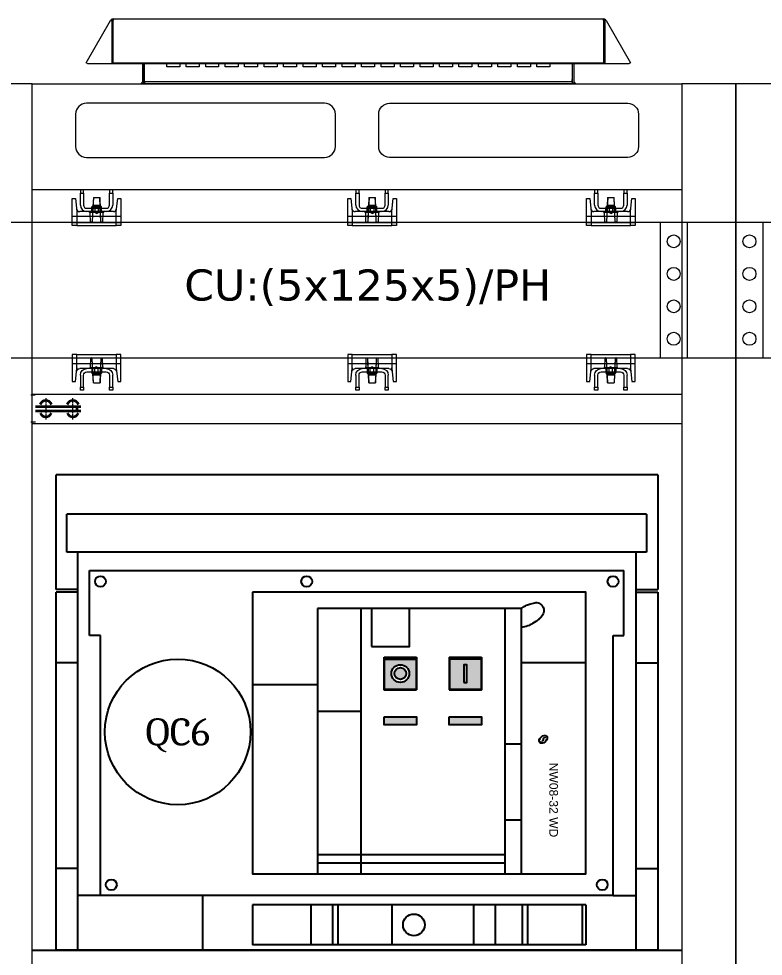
# Model space of a CAD drawing. Header units: millimetres. Extents: x -116965 to 323937, y 291661 to 566926.
# Drawn here: x -37400 to -36713, y 347546 to 348412 of the extents above; entities that cross this region are included whole.
import ezdxf
from ezdxf.enums import TextEntityAlignment as Align

# ---------------------------------------------------------------- set-up
doc = ezdxf.new("R2010")
doc.units = ezdxf.units.MM
doc.linetypes.add('CHAIN', pattern=[0.3543, 0.2362, -0.0295, 0.0591, -0.0295])
doc.layers.get('0').update_dxf_attribs({"lineweight": 18})
doc.layers.add('ALPHA', color=255, linetype='Continuous')
doc.layers.add('C00-00-00', color=7, linetype='Continuous')
for name, color, linetype, lineweight in [('Centerline(Schneider)', 7, 'Continuous', 18), ('hw_Auxiliary', 2, 'Continuous', 13), ('Visible (ISO)', 7, 'Continuous', 50), ('Visible Edges(Schneider)', 7, 'Continuous', 35)]:
    doc.layers.add(name, color=color, linetype=linetype, lineweight=lineweight)
doc.styles.add('hwTech', font='Cambria.ttf')
doc.styles.add('ROMANS', font='')
doc.styles.get("Standard").update_dxf_attribs({"font": 'arial.ttf'})
doc.styles.get('ROMANS').set_extended_font_data('.VnArial')

# ---------------------------------------------------------------- blocks, each defined once
blk = doc.blocks.new('QQQ')
at = {"color": 1, "lineweight": -3, "ltscale": 5}
blk.add_circle((59732.56, 361340.9), 67.25, dxfattribs=at)
at = {"color": 6, "lineweight": -3, "ltscale": 5, "style": 'hwTech'}
blk.add_attdef('Q5A.1', text='', height=25, dxfattribs=at).set_placement((59732.56, 361340.9), align=Align.MIDDLE_CENTER)
blk = doc.blocks.new('*U1443')
for points in [[(0, 2200), (0, 0), (50, 0), (50, 2200)], [(50, 2102), (50, 2200), (650, 2200), (650, 2102)], [(650, 2200), (650, 0), (700, 0), (700, 2200)]]:
    blk.add_lwpolyline(points, close=True)
at = {"layer": 'hw_Auxiliary'}
for points in [[(100, 2132), (320, 2132, 0.414214), (330, 2142), (330, 2172, 0.414214), (320, 2182), (100, 2182, 0.414214), (90, 2172), (90, 2142, 0.414214)], [(600, 2132), (380, 2132, -0.414214), (370, 2142), (370, 2172, -0.414214), (380, 2182), (600, 2182, -0.414214), (610, 2172), (610, 2142, -0.414214)]]:
    blk.add_lwpolyline(points, format="xyb", close=True, dxfattribs=at)
blk = doc.blocks.new('*U1771')
h = blk.add_hatch(color=254)
edge = h.paths.add_edge_path()
edge.add_spline(control_points=[(5.56, 1.78), (5.58, 1.82), (5.59, 1.87), (5.62, 1.95), (5.64, 2), (5.65, 2.04)], knot_values=[-0.183546, -0.183546, -0.183546, -0.183546, -0.091771, -0.091771, 0, 0, 0, 0], degree=3, periodic=0)
edge.add_line((5.65, 2.04), (5.27, 2.04))
edge.add_ellipse((6.4, 1.52), major_axis=(1.3, 1.25), ratio=0.66219, start_angle=104.5761, end_angle=114.7583)
edge.add_line((5.1, 1.78), (5.56, 1.78))
edge = h.paths.add_edge_path()
edge.add_spline(control_points=[(5.44, 1.27), (5.46, 1.32), (5.47, 1.36), (5.5, 1.45), (5.52, 1.49), (5.53, 1.53)], knot_values=[-0.183098, -0.183098, -0.183098, -0.183098, -0.091547, -0.091547, 0, 0, 0, 0], degree=3, periodic=0)
edge.add_line((5.53, 1.53), (4.99, 1.53))
edge.add_ellipse((6.4, 1.52), major_axis=(1.3, 1.25), ratio=0.66219, start_angle=124.0962, end_angle=133.9588)
edge.add_line((4.9, 1.27), (5.44, 1.27))
edge = h.paths.add_edge_path()
edge.add_spline(control_points=[(6.75, 1.18), (6.78, 1.32), (6.82, 1.45), (6.89, 1.72), (6.92, 1.85), (6.96, 1.98)], knot_values=[-0.551644, -0.551644, -0.551644, -0.551644, -0.275816, -0.275816, 0, 0, 0, 0], degree=3, periodic=0)
edge.add_spline(control_points=[(6.96, 1.98), (6.96, 1.99), (6.96, 1.99), (6.97, 2.01), (6.97, 2.01), (6.97, 2.01)], knot_values=[-0.018517, -0.018517, -0.018517, -0.018517, -0.010545, -0.010545, 0, 0, 0, 0], degree=3, periodic=0)
edge.add_spline(control_points=[(6.97, 2.01), (6.98, 2.02), (6.98, 2.03), (7, 2.03), (7.01, 2.04), (7.03, 2.04), (7.04, 2.04), (7.05, 2.04)], knot_values=[-0.027221, -0.027221, -0.027221, -0.027221, -0.014514, -0.014514, -0.00734, -0.00734, 0, 0, 0, 0], degree=3, periodic=0)
edge.add_line((7.05, 2.04), (7.44, 2.04))
edge.add_spline(control_points=[(7.44, 2.04), (7.45, 2.1), (7.46, 2.17), (7.49, 2.29), (7.5, 2.36), (7.52, 2.42)], knot_values=[-0.257765, -0.257765, -0.257765, -0.257765, -0.128882, -0.128882, 0, 0, 0, 0], degree=3, periodic=0)
edge.add_line((7.52, 2.42), (6.88, 2.42))
edge.add_spline(control_points=[(6.88, 2.42), (6.76, 2.42), (6.65, 2.4), (6.42, 2.3), (6.33, 2.24), (6.21, 2.11), (6.17, 2.06), (6.13, 1.97), (6.11, 1.94), (6.09, 1.88), (6.09, 1.86), (6.08, 1.83)], knot_values=[-0.86466, -0.86466, -0.86466, -0.86466, -0.632414, -0.632414, -0.431586, -0.431586, -0.283006, -0.283006, -0.174285, -0.174285, 0, 0, 0, 0], degree=3, periodic=0)
edge.add_spline(control_points=[(6.08, 1.83), (6.05, 1.71), (6.02, 1.59), (5.97, 1.36), (5.94, 1.24), (5.91, 1.13)], knot_values=[-0.479158, -0.479158, -0.479158, -0.479158, -0.239583, -0.239583, 0, 0, 0, 0], degree=3, periodic=0)
edge.add_spline(control_points=[(5.91, 1.13), (5.91, 1.12), (5.91, 1.11), (5.9, 1.09), (5.89, 1.08), (5.89, 1.08)], knot_values=[-0.028568, -0.028568, -0.028568, -0.028568, -0.012798, -0.012798, 0, 0, 0, 0], degree=3, periodic=0)
edge.add_spline(control_points=[(5.89, 1.08), (5.88, 1.07), (5.87, 1.05), (5.83, 1.04), (5.83, 1.04), (5.8, 1.03), (5.79, 1.03), (5.79, 1.03)], knot_values=[-0.058564, -0.058564, -0.058564, -0.058564, -0.027343, -0.027343, -0.015539, -0.015539, 0, 0, 0, 0], degree=3, periodic=0)
edge.add_line((5.79, 1.03), (5.39, 1.03))
edge.add_spline(control_points=[(5.39, 1.03), (5.37, 0.96), (5.35, 0.89), (5.31, 0.76), (5.3, 0.69), (5.28, 0.62)], knot_values=[-0.283689, -0.283689, -0.283689, -0.283689, -0.141847, -0.141847, 0, 0, 0, 0], degree=3, periodic=0)
edge.add_line((5.28, 0.62), (5.9, 0.62))
edge.add_spline(control_points=[(5.9, 0.62), (6.07, 0.62), (6.2, 0.65), (6.42, 0.75), (6.52, 0.82), (6.63, 0.94), (6.67, 0.98), (6.73, 1.09), (6.74, 1.14), (6.75, 1.18)], knot_values=[-1.143628, -1.143628, -1.143628, -1.143628, -0.811486, -0.811486, -0.496541, -0.496541, -0.30491, -0.30491, 0, 0, 0, 0], degree=3, periodic=0)
edge = h.paths.add_edge_path()
edge.add_ellipse((6.4, 1.52), major_axis=(1.3, 1.25), ratio=0.66219, start_angle=306, end_angle=315.8697)
edge.add_line((7.91, 1.81), (7.26, 1.81))
edge.add_spline(control_points=[(7.26, 1.81), (7.25, 1.77), (7.24, 1.72), (7.22, 1.64), (7.2, 1.59), (7.19, 1.55)], knot_values=[-0.178881, -0.178881, -0.178881, -0.178881, -0.089455, -0.089455, 0, 0, 0, 0], degree=3, periodic=0)
edge.add_line((7.19, 1.55), (7.83, 1.55))
edge = h.paths.add_edge_path()
edge.add_spline(control_points=[(7.13, 1.3), (7.12, 1.26), (7.11, 1.22), (7.08, 1.13), (7.07, 1.09), (7.06, 1.04)], knot_values=[-0.179952, -0.179952, -0.179952, -0.179952, -0.089977, -0.089977, 0, 0, 0, 0], degree=3, periodic=0)
edge.add_line((7.06, 1.04), (7.56, 1.04))
edge.add_ellipse((6.4, 1.52), major_axis=(1.3, 1.25), ratio=0.66219, start_angle=286.5797, end_angle=296.6533)
edge.add_line((7.72, 1.3), (7.13, 1.3))
at = {"color": 102}
blk.add_ellipse((6.4, 1.52), major_axis=(1.3, 1.25), ratio=0.66219, dxfattribs=at)
blk = doc.blocks.new('*U1454')
h = blk.add_hatch(color=1)
h.dxf.hatch_style = 1
h.paths.add_polyline_path([(217.66, 104.57, 0.414214), (217.32, 104.91), (188.68, 104.91, 0.414214), (188.34, 104.57), (188.34, 75.93, 0.414214), (188.68, 75.59), (217.32, 75.59, 0.414214), (217.66, 75.93)])
h.paths.add_polyline_path([(211.18, 90.25, -1), (194.82, 90.25, -1)], flags=16)
h.paths.add_polyline_path([(208.45, 90.25, -1), (197.54, 90.25, -1)], flags=0)
h.paths.add_polyline_path([(197.54, 90.25, 1), (208.45, 90.25, 1)], flags=0)
h = blk.add_hatch(color=5)
h.dxf.hatch_style = 1
h.paths.add_polyline_path([(277.66, 104.57, 0.414214), (277.32, 104.91), (248.68, 104.91, 0.414214), (248.34, 104.57), (248.34, 75.93, 0.414214), (248.68, 75.59), (277.32, 75.59, 0.414214), (277.66, 75.93)])
h.paths.add_polyline_path([(261.64, 98.43), (264.36, 98.43), (264.36, 82.07), (261.64, 82.07)], flags=16)
h = blk.add_hatch(color=1)
h.dxf.hatch_style = 1
h.paths.add_polyline_path([(208.45, 90.25, 1), (197.54, 90.25, 1)])
for color, points in [(3, [(188, 50.25), (218, 50.25), (218, 42.75), (188, 42.75)]), (2, [(248, 50.25), (278, 50.25), (278, 42.75), (248, 42.75)])]:
    blk.add_hatch(color=color).paths.add_polyline_path(points)
at = {"color": 0}
for p, q in [((188, 75.25), (188, 105.25)), ((188, 105.25), (218, 105.25)), ((188.34, 75.93), (188.34, 104.57)), ((217.32, 104.91), (188.68, 104.91)), ((248, 105.25), (278, 105.25)), ((248.68, 104.91), (277.32, 104.91))]:
    blk.add_line(p, q, dxfattribs=at)
at = {"color": 7}
for p, q in [((217.66, 104.57), (217.66, 75.93)), ((218, 105.25), (218, 75.25)), ((248, 105.25), (248, 75.25)), ((248.34, 104.57), (248.34, 75.93)), ((218, 75.25), (188, 75.25)), ((217.32, 75.59), (188.68, 75.59)), ((278, 75.25), (248, 75.25)), ((277.32, 75.59), (248.68, 75.59))]:
    blk.add_line(p, q, dxfattribs=at)
blk.add_lwpolyline([(261.64, 82.07), (264.36, 82.07), (264.36, 98.43), (261.64, 98.43)], close=True, dxfattribs=at)
at = {"color": 0}
for points in [[(188, 50.25), (218, 50.25), (218, 42.75), (188, 42.75)], [(248, 50.25), (278, 50.25), (278, 42.75), (248, 42.75)]]:
    blk.add_lwpolyline(points, close=True, dxfattribs=at)
at = {"color": 7}
blk.add_circle((203, 90.25), 8.18, dxfattribs=at)
at = {"color": 1}
blk.add_circle((203, 90.25), 5.45, dxfattribs=at)
at = {"color": 0}
for centre, start, end in [((188.68, 104.57), 90, 180), ((217.32, 104.57), 0, 90), ((248.68, 104.57), 90, 180), ((188.68, 75.93), 180, 270)]:
    blk.add_arc(centre, 0.341, start, end, dxfattribs=at)
at = {"color": 7}
for centre, start, end in [((217.32, 75.93), 270, 0), ((248.68, 75.93), 180, 270)]:
    blk.add_arc(centre, 0.341, start, end, dxfattribs=at)
at = {"layer": 'ALPHA', "color": 253}
for p, q in [((441, 273.75), (-115, 273.75)), ((-115, 167.75), (-115, 273.75)), ((441, 273.75), (441, 167.75)), ((-95, -165.25), (-95, 202.25)), ((420.5, 202.25), (420.5, -165.25)), ((-84, 185.25), (409.5, 185.25)), ((-84, 125.25), (-84, 185.25)), ((409.5, 125.25), (409.5, 185.25)), ((-95, 167.75), (-115, 167.75)), ((-115, -165.25), (-115, 165.25)), ((-95, 165.25), (-115, 165.25)), ((420.5, 167.75), (441, 167.75)), ((420.5, 165.25), (441, 165.25)), ((441, 165.25), (441, -165.25)), ((-79, 125.25), (-84, 125.25)), ((-74, 125.25), (-79, 125.25)), ((-74, -114.75), (-74, 125.25)), ((399.5, -114.75), (399.5, 125.25)), ((399.5, 125.25), (404.5, 125.25)), ((404.5, 125.25), (409.5, 125.25)), ((-74, -114.75), (-95, -114.75)), ((20.5, -165.25), (20.5, -114.75)), ((399.5, -114.75), (420.5, -114.75)), ((441, -165.25), (-115, -165.25))]:
    blk.add_line(p, q, dxfattribs=at)
at = {"layer": 'ALPHA', "color": 254}
for p, q in [((430.5, 237.25), (-105, 237.25)), ((-105, 202.25), (-105, 237.25)), ((430.5, 237.25), (430.5, 202.25)), ((430.5, 202.25), (-105, 202.25)), ((218, 105.25), (218, 75.25)), ((248, 105.25), (248, 75.25)), ((-95, 100.25), (-115, 100.25)), ((420.5, 100.25), (441, 100.25)), ((188, 75.25), (218, 75.25)), ((248, 75.25), (278, 75.25)), ((-95, -89.75), (-115, -89.75)), ((420.5, -89.75), (441, -89.75))]:
    blk.add_line(p, q, dxfattribs=at)
at = {"layer": 'ALPHA', "color": 4}
for p, q in [((126.5, 150.25), (126.5, -94.75)), ((314.5, 150.25), (126.5, 150.25)), ((166.5, 150.25), (166.5, -94.75)), ((299.5, 150.25), (299.5, -94.75)), ((314.5, 150.25), (314.5, -94.75)), ((374.5, 100.25), (314.5, 100.25)), ((66.5, 80.25), (126.5, 80.25)), ((166.5, 55.25), (126.5, 55.25)), ((299.5, 25.25), (314.5, 25.25)), ((299.5, -44.75), (314.5, -44.75)), ((299.5, -77.25), (126.5, -77.25)), ((299.5, -84.75), (126.5, -84.75)), ((374.5, -123.25), (66.5, -123.25)), ((66.5, -123.25), (66.5, -160.25)), ((120.5, -160.25), (120.5, -123.25)), ((140.5, -160.25), (140.5, -123.25)), ((145.5, -160.25), (145.5, -123.25)), ((195.5, -160.25), (195.5, -123.25)), ((270.5, -123.25), (270.5, -160.25)), ((290.5, -123.25), (290.5, -160.25)), ((315.5, -123.25), (315.5, -160.25)), ((320.5, -123.25), (320.5, -160.25)), ((371, -123.25), (371, -160.25)), ((374.5, -123.25), (374.5, -160.25)), ((374.5, -160.25), (66.5, -160.25))]:
    blk.add_line(p, q, dxfattribs=at)
at = {"layer": 'ALPHA', "color": 0}
for p, q in [((188, 105.25), (188, 75.25)), ((188, 105.25), (218, 105.25)), ((248, 105.25), (278, 105.25)), ((278, 105.25), (278, 75.25))]:
    blk.add_line(p, q, dxfattribs=at)
at = {"layer": 'ALPHA', "color": 4}
for points in [[(66.5, 165.25), (66.5, -94.75), (374.5, -94.75), (374.5, 165.25)], [(176.5, 115.25), (211.5, 115.25), (211.5, 150.25), (176.5, 150.25)]]:
    blk.add_lwpolyline(points, close=True, dxfattribs=at)
blk.add_lwpolyline([(314.5, 150.25, -0.038619), (318.55, 152.78, -0.045493), (322.29, 154.32, -0.024228), (327.16, 155.56, -0.058648), (329.23, 155.74, -0.123358), (331.5, 155.09, -0.092807), (333.86, 153.07, -0.116657), (335.43, 149.8, -0.128186), (335.29, 146.49, -0.049971), (334.29, 144.11, -0.055894), (332.97, 142.22, -0.051937), (330.95, 140.35, -0.020219), (325.14, 136.34, -0.056224), (320.84, 134.27, -0.040931), (314.5, 132.61)], format="xyb", dxfattribs=at)
at = {"layer": 'ALPHA', "color": 7}
for points in [[(218, 75.25), (188, 75.25), (188, 103.58), (218, 103.58)], [(248, 75.25), (278, 75.25), (278, 103.58), (248, 103.58)]]:
    blk.add_lwpolyline(points, close=True, dxfattribs=at)
at = {"layer": 'ALPHA', "color": 253}
blk.add_lwpolyline([(399.5, -114.75), (-74, -114.75)], dxfattribs=at)
at = {"layer": 'ALPHA', "color": 254}
for centre in [(-74, 175.25), (116.5, 175.25), (399.5, 175.25), (-64, -104.75), (389.5, -104.75)]:
    blk.add_circle(centre, 5, dxfattribs=at)
at = {"layer": 'ALPHA', "color": 4}
blk.add_circle((215.5, -141.75), 10, dxfattribs=at)
at = {"color": 7, "xscale": 2.430000000000291, "yscale": 2.430000000000291, "zscale": 2.430000000000291}
blk.add_blockref('*U1771', (319.49, 25.81), dxfattribs=at)
at = {"layer": 'ALPHA', "color": 254, "style": 'ROMANS', "flags": 8}
blk.add_attdef('TYPE2', (340.62, 7.98), '', height=8, rotation=270, dxfattribs=at)
blk = doc.blocks.new('ban le blokset')
for p, q in [((11, 2), (5, 2)), ((5, -2), (11, -2))]:
    blk.add_line(p, q)
at = {"layer": 'Centerline(Schneider)', "linetype": 'CHAIN', "ltscale": 7.55611}
for p, q in [((35.82, 12.5), (31.67, 12.5)), ((35.99, -12.5), (31.78, -12.5))]:
    blk.add_line(p, q, dxfattribs=at)
at = {"layer": 'Centerline(Schneider)', "linetype": 'CHAIN', "ltscale": 21.168501}
for p, q in [((45.5, 9.82), (45.5, -9.82)), ((70.5, -9.82), (70.5, 9.82))]:
    blk.add_line(p, q, dxfattribs=at)
at = {"layer": 'Visible Edges(Schneider)'}
for p, q in [((11, 9.2), (5, 9.2)), ((36, 2), (78, 2)), ((74.5, -2), (74.5, 2)), ((36, -2), (78, -2)), ((11, -9.2), (5, -9.2))]:
    blk.add_line(p, q, dxfattribs=at)
for centre, start, end in [((45.5, 1.97), 21.12202, 158.87798), ((70.5, 1.97), 21.12202, 158.87798), ((45.5, -1.97), 201.12202, 338.87798), ((70.5, -1.97), 201.12202, 338.87798)]:
    blk.add_arc(centre, 5.63, start, end, dxfattribs=at)
blk = doc.blocks.new('*U1599')
blk.add_lwpolyline([(0, 2200), (0, 0), (50, 0), (50, 2200)], close=True)
blk = doc.blocks.new('*U1650')
at = {"color": 1}
for p, q in [((60470.91, 339394.88), (59815.91, 339394.88)), ((60470.91, 339394.88), (59815.91, 339394.88)), ((59815.91, 339394.88), (59815.91, 339269.88)), ((60470.91, 339394.88), (60470.91, 339269.88)), ((59815.91, 339269.88), (60470.91, 339269.88))]:
    blk.add_line(p, q, dxfattribs=at)
for centre in [(59828.41, 339377.38), (60458.41, 339377.38), (59828.41, 339347.38), (60458.41, 339347.38), (59828.41, 339317.38), (60458.41, 339317.38), (59828.41, 339287.38), (60458.41, 339287.38)]:
    blk.add_circle(centre, 6, dxfattribs=at)
blk = doc.blocks.new('555')
at = {"lineweight": 5}
for p, q in [((-12, 33), (-15, 33)), ((-15, 33), (-15, 30)), ((-15, 30), (-12, 30)), ((-15, 19), (-15, 30)), ((-12, 30), (-12, 33)), ((-12, 30), (-12, 19)), ((-2.71, 26), (-3.96, 3.71)), ((-3, 26), (-3.36, 17.7)), ((-3, 26), (3, 26)), ((3, 26), (3.19, 26)), ((3.36, 17.7), (3, 26)), ((3.97, 3.72), (3.19, 26)), ((15, 33), (12, 33)), ((12, 33), (12, 30)), ((12, 30), (15, 30)), ((12, 19), (12, 30)), ((15, 30), (15, 33)), ((15, 30), (15, 19)), ((-22.5, 25), (-19.5, 25)), ((-22.5, 0), (-22.5, 25)), ((-19.5, 25), (-18.24, 13)), ((-2.9, 18.75), (-4.4, 17.25)), ((-3.36, 17.7), (-3.43, 16.2)), ((3.36, 17.7), (-3.36, 17.7)), ((-2.9, 18.75), (0, 18.75)), ((-1.6, 18.75), (-1.6, 13)), ((0, 18.75), (2.9, 18.75)), ((1.6, 18.75), (1.6, 13)), ((2.9, 18.75), (4.4, 17.25)), ((3.48, 17.7), (3.36, 17.7)), ((3.43, 16.2), (3.36, 17.7)), ((18.24, 13), (19.5, 25)), ((19.5, 25), (22.5, 25)), ((22.5, 25), (22.5, 0)), ((-18.24, 13), (-18.24, 13)), ((-18.24, 13), (-18.24, 0)), ((-17.74, 13), (-18.24, 13)), ((-9, 13), (-15.54, 13)), ((-9, 16), (9, 16)), ((9, 13), (-9, 13)), ((-6, 13), (-6, 12.25)), ((0, 12.25), (-6, 12.25)), ((-5.61, 3.72), (-5.86, 11.07)), ((-4.5, 13), (-4.5, 16)), ((-4.4, 13), (-4.4, 17.25)), ((0, 17.25), (-4.4, 17.25)), ((-4.15, 13), (-4.15, 16)), ((-3.43, 16.2), (-3.97, 3.72)), ((3.43, 16.2), (-3.43, 16.2)), ((0, 11.29), (-1.6, 12.25)), ((4.4, 17.25), (0, 17.25)), ((0, 11.29), (1.6, 12.25)), ((6, 12.25), (0, 12.25)), ((3.43, 16.2), (3.54, 16.2)), ((3.97, 3.72), (3.43, 16.2)), ((4.15, 13), (4.15, 16)), ((4.4, 13), (4.4, 17.25)), ((4.5, 13), (4.5, 16)), ((5.86, 11.07), (5.61, 3.72)), ((6, 13), (6, 12.25)), ((15.54, 13), (9, 13)), ((18.24, 13), (17.74, 13)), ((18.24, 0), (18.24, 13)), ((18.24, 13), (18.24, 13)), ((22.5, 8.5), (-22.5, 8.5)), ((-22.5, 3), (-4.86, 3)), ((-18.24, 0), (-22.5, 0)), ((-18.24, 0), (-17.74, 0)), ((-17.74, 0), (17.74, 0)), ((-4.72, 3), (-4.86, 3)), ((-4.72, 3), (4.72, 3)), ((4.86, 3), (4.72, 3)), ((4.86, 3), (22.5, 3)), ((17.74, 0), (18.24, 0)), ((22.5, 0), (18.24, 0))]:
    blk.add_line(p, q, dxfattribs=at)
for centre, radius, start, end in [((-9, 19), 6, 180, 270), ((-9, 19), 3, 180, 270), ((9, 19), 3, 270, 0), ((9, 19), 6, 270, 0), ((-15.54, 16), 3, 186, 270), ((-7.86, 11), 2, 2, 90), ((7.86, 11), 2, 90, 178), ((15.54, 16), 3, 270, 354), ((-4.86, 3.75), 0.75, 182, 270), ((-4.72, 3.75), 0.75, 270, 357.51045), ((-4.71, 3.75), 0.75, 270, 356.78293), ((4.72, 3.75), 0.75, 182.01384, 270), ((4.72, 3.75), 0.75, 182.48955, 270), ((4.86, 3.75), 0.75, 270, 358)]:
    blk.add_arc(centre, radius, start, end, dxfattribs=at)
blk = doc.blocks.new('*U1647')
at = {"color": 1}
for p, q in [((59910.91, 339394.88), (59815.91, 339394.88)), ((59910.91, 339394.88), (59815.91, 339394.88)), ((59815.91, 339394.88), (59815.91, 339269.88)), ((59910.91, 339394.88), (59910.91, 339269.88)), ((59815.91, 339269.88), (59910.91, 339269.88))]:
    blk.add_line(p, q, dxfattribs=at)
for centre in [(59828.41, 339377.38), (59898.41, 339377.38), (59828.41, 339347.38), (59898.41, 339347.38), (59828.41, 339317.38), (59898.41, 339317.38), (59828.41, 339287.38), (59898.41, 339287.38)]:
    blk.add_circle(centre, 6, dxfattribs=at)
blk = doc.blocks.new('*U1671')
at = {"color": 1}
for p, q in [((60670.91, 339394.88), (59615.91, 339394.88)), ((60670.91, 339394.88), (59615.91, 339394.88)), ((59615.91, 339394.88), (59615.91, 339269.88)), ((60670.91, 339394.88), (60670.91, 339269.88)), ((59615.91, 339269.88), (60670.91, 339269.88))]:
    blk.add_line(p, q, dxfattribs=at)
for centre in [(59628.41, 339377.38), (60658.41, 339377.38), (59628.41, 339347.38), (60658.41, 339347.38), (59628.41, 339317.38), (60658.41, 339317.38), (59628.41, 339287.38), (60658.41, 339287.38)]:
    blk.add_circle(centre, 6, dxfattribs=at)
blk = doc.blocks.new('SV-F')
at = {"lineweight": 13}
blk.add_line((201, 0), (-201, 0), dxfattribs=at)
at = {"layer": 'Visible (ISO)', "lineweight": 13}
for p, q in [((-251.5, 19.3), (-228.87, 58.5)), ((-228.79, 58.46), (-228.87, 58.5)), ((-228.79, 58.46), (-228.7, 58.41)), ((-227.8, 58.89), (-228.23, 58.13)), ((-227.8, 58.89), (-227.8, 18.55)), ((-226.82, 58.32), (-227.8, 58.89)), ((-226.82, 18.55), (-226.82, 58.32)), ((-226.68, 58.5), (-226.68, 19.3)), ((-226.27, 58.5), (-226.68, 58.5)), ((-226.27, 58.5), (-226.27, 60)), ((-226.27, 60), (226.27, 60)), ((226.27, 60), (226.27, 58.5)), ((226.68, 58.5), (226.27, 58.5)), ((226.68, 58.5), (226.68, 19.3)), ((226.82, 58.32), (227.8, 58.89)), ((226.82, 18.55), (226.82, 58.32)), ((228.23, 58.13), (227.8, 58.89)), ((227.8, 58.89), (227.8, 18.55)), ((228.7, 58.41), (228.79, 58.46)), ((228.87, 58.5), (228.79, 58.46)), ((228.87, 58.5), (251.5, 19.3)), ((-250.87, 18.93), (-251.5, 19.3)), ((-250.87, 18.93), (-250.2, 18.55)), ((-250.2, 18.55), (-227.8, 18.55)), ((-227.8, 18.55), (-226.82, 18.55)), ((-226.68, 19.3), (-226.68, 18.55)), ((-226.68, 19.3), (226.68, 19.3)), ((-226.68, 18.55), (226.68, 18.55)), ((-199.5, 18.55), (-199.5, 1.5)), ((-198, 1.5), (-198, 18.55)), ((-197.5, 4), (-197.5, 18.55)), ((-177, 15.5), (-177, 18.55)), ((-165, 18.55), (-165, 15.5)), ((-159, 15.5), (-159, 18.55)), ((-147, 18.55), (-147, 15.5)), ((-141, 15.5), (-141, 18.55)), ((-129, 18.55), (-129, 15.5)), ((-123, 15.5), (-123, 18.55)), ((-111, 18.55), (-111, 15.5)), ((-105, 15.5), (-105, 18.55)), ((-93, 18.55), (-93, 15.5)), ((-87, 15.5), (-87, 18.55)), ((-75, 18.55), (-75, 15.5)), ((-69, 15.5), (-69, 18.55)), ((-57, 18.55), (-57, 15.5)), ((-51, 15.5), (-51, 18.55)), ((-39, 18.55), (-39, 15.5)), ((-33, 15.5), (-33, 18.55)), ((-21, 18.55), (-21, 15.5)), ((-15, 15.5), (-15, 18.55)), ((-3, 18.55), (-3, 15.5)), ((3, 15.5), (3, 18.55)), ((15, 18.55), (15, 15.5)), ((21, 15.5), (21, 18.55)), ((33, 18.55), (33, 15.5)), ((39, 15.5), (39, 18.55)), ((51, 18.55), (51, 15.5)), ((57, 15.5), (57, 18.55)), ((69, 18.55), (69, 15.5)), ((75, 15.5), (75, 18.55)), ((87, 18.55), (87, 15.5)), ((93, 15.5), (93, 18.55)), ((105, 18.55), (105, 15.5)), ((111, 15.5), (111, 18.55)), ((123, 18.55), (123, 15.5)), ((129, 15.5), (129, 18.55)), ((141, 18.55), (141, 15.5)), ((147, 15.5), (147, 18.55)), ((159, 18.55), (159, 15.5)), ((165, 15.5), (165, 18.55)), ((177, 18.55), (177, 15.5)), ((197.5, 18.55), (197.5, 4)), ((198, 1.5), (198, 18.55)), ((199.5, 1.5), (199.5, 18.55)), ((226.68, 19.3), (226.68, 18.55)), ((226.82, 18.55), (227.8, 18.55)), ((227.8, 18.55), (250.2, 18.55)), ((250.87, 18.93), (250.2, 18.55)), ((251.5, 19.3), (250.87, 18.93)), ((-165, 15.5), (-177, 15.5)), ((-147, 15.5), (-159, 15.5)), ((-129, 15.5), (-141, 15.5)), ((-111, 15.5), (-123, 15.5)), ((-93, 15.5), (-105, 15.5)), ((-75, 15.5), (-87, 15.5)), ((-57, 15.5), (-69, 15.5)), ((-39, 15.5), (-51, 15.5)), ((-21, 15.5), (-33, 15.5)), ((-3, 15.5), (-15, 15.5)), ((15, 15.5), (3, 15.5)), ((33, 15.5), (21, 15.5)), ((51, 15.5), (39, 15.5)), ((69, 15.5), (57, 15.5)), ((87, 15.5), (75, 15.5)), ((105, 15.5), (93, 15.5)), ((123, 15.5), (111, 15.5)), ((141, 15.5), (129, 15.5)), ((159, 15.5), (147, 15.5)), ((177, 15.5), (165, 15.5)), ((-197.5, 2), (-197.5, 4)), ((-197.5, 2), (197.5, 2)), ((-197.5, 2), (-197.5, 0)), ((197.5, 2), (197.5, 4)), ((197.5, 2), (197.5, 0))]:
    blk.add_line(p, q, dxfattribs=at)
for centre, radius, start, end in [((-226.27, 57), 3, 136.32574, 150), ((-226.27, 57), 3, 90, 136.32574), ((-226.27, 57), 1.5, 105.84023, 114.60333), ((226.27, 57), 3, 43.67426, 90), ((226.27, 57), 1.5, 65.39667, 74.15977), ((226.27, 57), 3, 30, 43.67426), ((-201, 1.5), 1.5, 270, 0), ((-201, 1.5), 3, 330, 0), ((201, 1.5), 3, 180, 210), ((201, 1.5), 1.5, 180, 270)]:
    blk.add_arc(centre, radius, start, end, dxfattribs=at)
for points in [[(-228.7, 58.41), (-228.66, 58.38), (-228.61, 58.35), (-228.56, 58.32)], [(-228.56, 58.32), (-228.47, 58.27), (-228.36, 58.21), (-228.23, 58.13)], [(228.56, 58.32), (228.47, 58.27), (228.36, 58.21), (228.23, 58.13)], [(228.7, 58.41), (228.66, 58.38), (228.61, 58.35), (228.56, 58.32)]]:
    blk.add_open_spline(points, degree=3, dxfattribs=at)

msp = doc.modelspace()

# ---------------------------------------------------------------- linework, layer by layer
for p, q in [((-37387.949803, 348065.27154), (-36787.949803, 348065.27154)), ((-37387.949803, 348038.27154), (-36787.949803, 348038.27154))]:
    msp.add_line(p, q)
at = {"lineweight": -3, "ltscale": 5}
msp.add_line((-37387.949803, 347551.783643), (-36787.949803, 347551.783643), dxfattribs=at)

# ---------------------------------------------------------------- block references
for name, p in [('SV-F', (-37086.770333, 348351.783643)), ('*U1443', (-37437.949803, 346151.783643)), ('*U1599', (-36737.949803, 346151.783643)), ('555', (-37328.539009, 348220.784963)), ('555', (-37074.098464, 348220.784963)), ('555', (-36853.539009, 348220.784963)), ('ban le blokset', (-37420.949803, 348051.783643))]:
    msp.add_blockref(name, p)
at = {"lineweight": -3}
for name, p in [('*U1650', (-97253.859253, 8828.906344)), ('*U1647', (-96623.859253, 8828.906344)), ('*U1647', (-96623.859253, 8828.906344)), ('*U1671', (-96353.859253, 8828.906344))]:
    msp.add_blockref(name, p, dxfattribs=at)
at = {"xscale": -1, "rotation": 180}
for p in [(-37328.539009, 348101.784723), (-37074.098464, 348101.784723), (-36853.539009, 348101.784723)]:
    msp.add_blockref('555', p, dxfattribs=at)
at = {"lineweight": -3}
msp.add_blockref('QQQ', (-96986.127742, -13587.532934), dxfattribs=at).add_auto_attribs({'Q5A.1': 'QC6'})
at = {"layer": 'ALPHA', "color": 254}
ref = msp.add_blockref('*U1454', (-37250.949803, 347717.033643), dxfattribs=at)
ref.add_attrib('TYPE2', 'NW08-32 WD', (-36910.331781, 347725.009806), dxfattribs={"color": 254, "height": 8, "rotation": 270, "style": 'ROMANS'})

# ---------------------------------------------------------------- texts
at = {"layer": 'C00-00-00', "color": 2, "insert": (-37078.067113, 348163.41251), "char_height": 28.70966008, "attachment_point": 5}
msp.add_mtext('{\\fVerdana|b0|i0|c0|p34;CU:(5x125x5)/PH}', dxfattribs=at)

doc.saveas('drawing.dxf')
